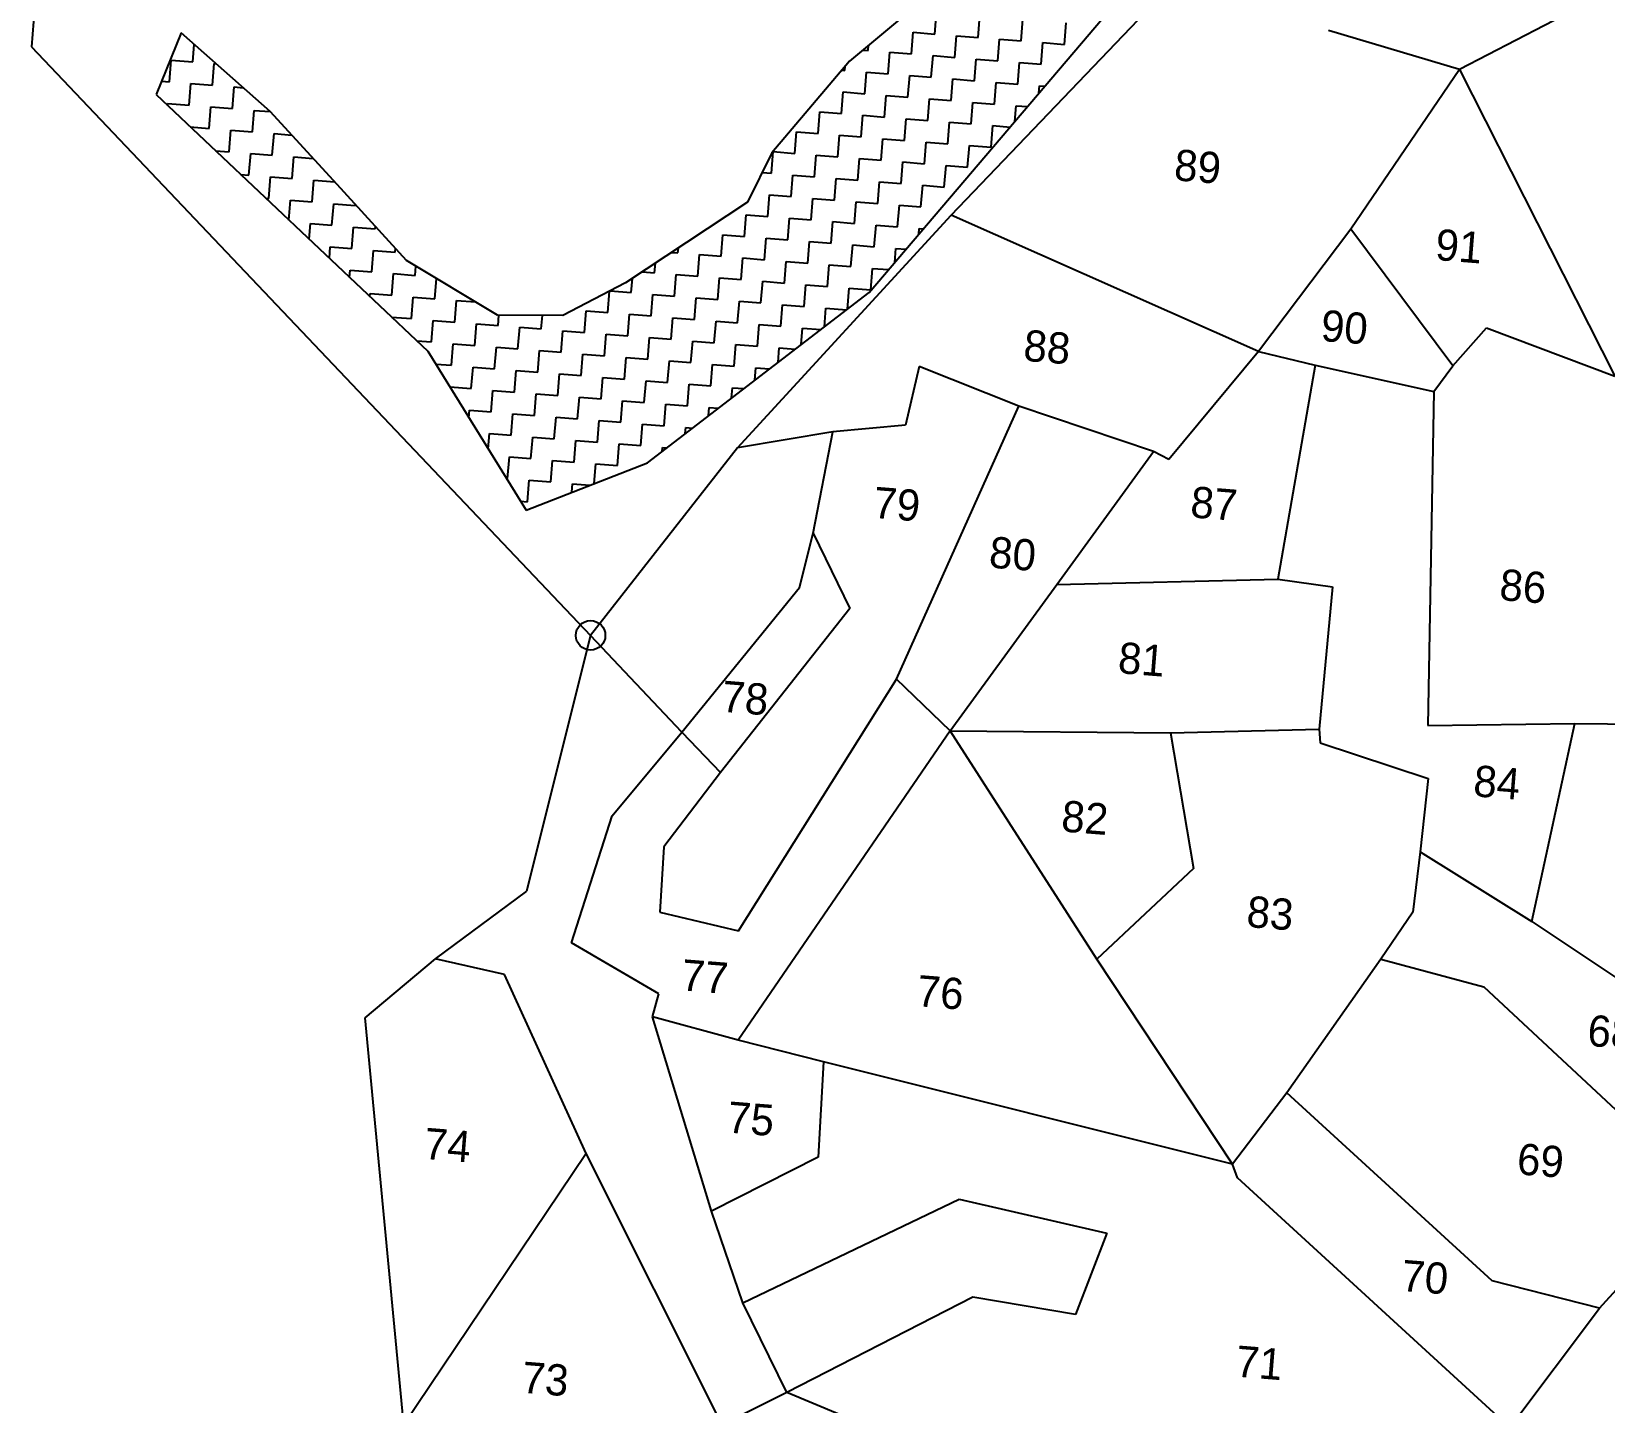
# Model space of a CAD drawing. Header units: metres. Extents: x 281680 to 283954, y 2020493 to 2022850.
# Drawn here: x 281797 to 282258.7, y 2022033.9 to 2022436.5 of the extents above; entities that cross this region are included whole.
import ezdxf
from ezdxf.enums import TextEntityAlignment as Align

# ---------------------------------------------------------------- set-up
doc = ezdxf.new("R2010")
doc.units = ezdxf.units.M
doc.header["$MEASUREMENT"] = 0
for name, color, linetype in [('POLY_HATCH', 12, 'Continuous'), ('POLY_PARCEL', 6, 'Continuous'), ('TEXT_PARCEL', 7, 'Continuous'), ('V_BOUND_LINE', 7, 'Continuous')]:
    doc.layers.add(name, color=color, linetype=linetype)
doc.styles.add('TEXT_MAP', font='')
doc.styles.get('TEXT_MAP').set_extended_font_data('Kruti Dev 050')

msp = doc.modelspace()

# ---------------------------------------------------------------- linework, layer by layer
msp.add_circle((281961.11, 2022259.19), 4.33)
at = {"layer": 'POLY_HATCH'}
for p, q in [((282074.17, 2022458.74), (282037.07, 2022427.82)), ((282042.91, 2022359.91), (282113.63, 2022442.97)), ((281840.92, 2022436.12), (281833.56, 2022417.98)), ((281867.08, 2022413), (281840.92, 2022436.12)), ((282037.07, 2022427.82), (282014.3, 2022400.91)), ((281833.56, 2022417.98), (281913.34, 2022342.64)), ((281886.74, 2022391.55), (281867.08, 2022413)), ((282014.3, 2022400.91), (282007.17, 2022386.37)), ((281907.07, 2022369.3), (281886.74, 2022391.55)), ((282007.17, 2022386.37), (281971.39, 2022362.71)), ((281933.79, 2022353.18), (281907.07, 2022369.3)), ((281971.39, 2022362.71), (281952.94, 2022353.13)), ((281977.79, 2022309.91), (282042.91, 2022359.91)), ((281952.94, 2022353.13), (281933.79, 2022353.18)), ((281913.34, 2022342.64), (281942.17, 2022296)), ((281942.17, 2022296), (281977.79, 2022309.91))]:
    msp.add_line(p, q, dxfattribs=at)
at = {"layer": 'POLY_HATCH', "linetype": 'Continuous'}
for p, q in [((282062.13, 2022435.78), (282062.64, 2022442.12)), ((282074.83, 2022434.77), (282075.33, 2022441.11)), ((282087.52, 2022433.75), (282088.03, 2022440.1)), ((282100.21, 2022432.74), (282100.72, 2022439.09)), ((282055.28, 2022429.94), (282055.79, 2022436.28)), ((282055.79, 2022436.28), (282062.13, 2022435.78)), ((282067.98, 2022428.92), (282068.48, 2022435.27)), ((282068.48, 2022435.27), (282074.83, 2022434.77)), ((282080.67, 2022427.91), (282081.17, 2022434.26)), ((282081.17, 2022434.26), (282087.52, 2022433.75)), ((282093.36, 2022426.9), (282093.87, 2022433.25)), ((282093.87, 2022433.25), (282100.21, 2022432.74)), ((281844.32, 2022427.58), (281844.73, 2022432.75)), ((282040.98, 2022431.08), (282042.59, 2022430.95)), ((282042.59, 2022430.95), (282042.71, 2022432.52)), ((282048.43, 2022424.09), (282048.94, 2022430.44)), ((282048.94, 2022430.44), (282055.28, 2022429.94)), ((282061.12, 2022423.08), (282061.63, 2022429.43)), ((282061.63, 2022429.43), (282067.98, 2022428.92)), ((282073.82, 2022422.07), (282074.32, 2022428.42)), ((282074.32, 2022428.42), (282080.67, 2022427.91)), ((281837.47, 2022421.74), (281837.97, 2022428.09)), ((281837.97, 2022428.09), (281844.32, 2022427.58)), ((281850.16, 2022420.73), (281850.67, 2022427.08)), ((281850.67, 2022427.08), (281851.2, 2022427.04)), ((282034.84, 2022425.18), (282035.74, 2022425.11)), ((282035.74, 2022425.11), (282035.84, 2022426.36)), ((282041.58, 2022418.25), (282042.08, 2022424.6)), ((282042.08, 2022424.6), (282048.43, 2022424.09)), ((282054.27, 2022417.24), (282054.78, 2022423.59)), ((282054.78, 2022423.59), (282061.12, 2022423.08)), ((282086.51, 2022421.06), (282087.02, 2022427.41)), ((282087.02, 2022427.41), (282093.36, 2022426.9)), ((281835.16, 2022421.93), (281837.47, 2022421.74)), ((281843.31, 2022414.89), (281843.82, 2022421.24)), ((281843.82, 2022421.24), (281850.16, 2022420.73)), ((281856, 2022413.88), (281856.51, 2022420.23)), ((281856.51, 2022420.23), (281859.14, 2022420.02)), ((282066.96, 2022416.23), (282067.47, 2022422.58)), ((282067.47, 2022422.58), (282073.82, 2022422.07)), ((282079.66, 2022415.22), (282080.16, 2022421.57)), ((282080.16, 2022421.57), (282086.51, 2022421.06)), ((282092.68, 2022418.37), (282092.86, 2022420.55)), ((282092.86, 2022420.55), (282094.43, 2022420.43)), ((281836.92, 2022414.81), (281836.96, 2022415.4)), ((281836.96, 2022415.4), (281843.31, 2022414.89)), ((281849.15, 2022408.04), (281849.66, 2022414.38)), ((281849.66, 2022414.38), (281856, 2022413.88)), ((282034.72, 2022412.41), (282035.23, 2022418.76)), ((282035.23, 2022418.76), (282041.58, 2022418.25)), ((282047.42, 2022411.4), (282047.92, 2022417.75)), ((282047.92, 2022417.75), (282054.27, 2022417.24)), ((282060.11, 2022410.39), (282060.62, 2022416.74)), ((282060.62, 2022416.74), (282066.96, 2022416.23)), ((282072.81, 2022409.38), (282073.31, 2022415.72)), ((282073.31, 2022415.72), (282079.66, 2022415.22)), ((282085.64, 2022410.1), (282086, 2022414.71)), ((282086, 2022414.71), (282089.34, 2022414.45)), ((281861.84, 2022407.03), (281862.35, 2022413.37)), ((281862.35, 2022413.37), (281867.08, 2022413)), ((282027.87, 2022406.57), (282028.38, 2022412.92)), ((282028.38, 2022412.92), (282034.72, 2022412.41)), ((282040.57, 2022405.56), (282041.07, 2022411.91)), ((282041.07, 2022411.91), (282047.42, 2022411.4)), ((282053.26, 2022404.55), (282053.76, 2022410.9)), ((282053.76, 2022410.9), (282060.11, 2022410.39)), ((282065.95, 2022403.54), (282066.46, 2022409.88)), ((282066.46, 2022409.88), (282072.81, 2022409.38)), ((281843.62, 2022408.48), (281849.15, 2022408.04)), ((281854.99, 2022401.19), (281855.5, 2022407.53)), ((281855.5, 2022407.53), (281861.84, 2022407.03)), ((281867.69, 2022400.17), (281868.19, 2022406.52)), ((281868.19, 2022406.52), (281873.39, 2022406.11)), ((282021.02, 2022400.73), (282021.53, 2022407.08)), ((282021.53, 2022407.08), (282027.87, 2022406.57)), ((282033.71, 2022399.72), (282034.22, 2022406.07)), ((282034.22, 2022406.07), (282040.57, 2022405.56)), ((282078.65, 2022402.53), (282079.15, 2022408.87)), ((282079.15, 2022408.87), (282084.25, 2022408.47)), ((281851.01, 2022401.5), (281854.99, 2022401.19)), ((281860.83, 2022394.33), (281861.34, 2022400.68)), ((281861.34, 2022400.68), (281867.69, 2022400.17)), ((282014.17, 2022394.89), (282014.67, 2022401.24)), ((282014.67, 2022401.24), (282021.02, 2022400.73)), ((282046.41, 2022398.71), (282046.91, 2022405.05)), ((282046.91, 2022405.05), (282053.26, 2022404.55)), ((282059.1, 2022397.7), (282059.61, 2022404.04)), ((282059.61, 2022404.04), (282065.95, 2022403.54)), ((282071.79, 2022396.68), (282072.3, 2022403.03)), ((282072.3, 2022403.03), (282078.65, 2022402.53)), ((281873.53, 2022393.32), (281874.03, 2022399.67)), ((281874.03, 2022399.67), (281879.71, 2022399.22)), ((282026.86, 2022393.88), (282027.37, 2022400.22)), ((282027.37, 2022400.22), (282033.71, 2022399.72)), ((282039.55, 2022392.87), (282040.06, 2022399.21)), ((282040.06, 2022399.21), (282046.41, 2022398.71)), ((282052.25, 2022391.85), (282052.75, 2022398.2)), ((282052.75, 2022398.2), (282059.1, 2022397.7)), ((282064.94, 2022390.84), (282065.45, 2022397.19)), ((282065.45, 2022397.19), (282071.79, 2022396.68)), ((281858.4, 2022394.53), (281860.83, 2022394.33)), ((281866.67, 2022387.48), (281867.18, 2022393.83)), ((281867.18, 2022393.83), (281873.53, 2022393.32)), ((281879.37, 2022386.47), (281879.87, 2022392.82)), ((281879.87, 2022392.82), (281886.02, 2022392.33)), ((282011.45, 2022395.11), (282014.17, 2022394.89)), ((282020.01, 2022388.04), (282020.51, 2022394.38)), ((282020.51, 2022394.38), (282026.86, 2022393.88)), ((282032.7, 2022387.03), (282033.21, 2022393.37)), ((282033.21, 2022393.37), (282039.55, 2022392.87)), ((282045.4, 2022386.01), (282045.9, 2022392.36)), ((282045.9, 2022392.36), (282052.25, 2022391.85)), ((282058.09, 2022385), (282058.59, 2022391.35)), ((282058.59, 2022391.35), (282064.94, 2022390.84)), ((281865.78, 2022387.55), (281866.67, 2022387.48)), ((281872.56, 2022381.15), (281873.02, 2022386.97)), ((281873.02, 2022386.97), (281879.37, 2022386.47)), ((282013.16, 2022382.2), (282013.66, 2022388.54)), ((282013.66, 2022388.54), (282020.01, 2022388.04)), ((282025.85, 2022381.18), (282026.35, 2022387.53)), ((282026.35, 2022387.53), (282032.7, 2022387.03)), ((281885.21, 2022379.62), (281885.71, 2022385.96)), ((281885.71, 2022385.96), (281892.06, 2022385.46)), ((281892.06, 2022385.46), (281892.08, 2022385.7)), ((282006.3, 2022376.35), (282006.81, 2022382.7)), ((282006.81, 2022382.7), (282013.16, 2022382.2)), ((282038.54, 2022380.17), (282039.05, 2022386.52)), ((282039.05, 2022386.52), (282045.4, 2022386.01)), ((282051.24, 2022379.16), (282051.74, 2022385.51)), ((282051.74, 2022385.51), (282058.09, 2022385)), ((281878.5, 2022375.55), (281878.86, 2022380.12)), ((281878.86, 2022380.12), (281885.21, 2022379.62)), ((281891.05, 2022372.76), (281891.56, 2022379.11)), ((281891.56, 2022379.11), (281897.9, 2022378.61)), ((281897.9, 2022378.61), (281897.96, 2022379.28)), ((281993.61, 2022377.37), (281993.61, 2022377.4)), ((282019, 2022375.34), (282019.5, 2022381.69)), ((282019.5, 2022381.69), (282025.85, 2022381.18)), ((282031.69, 2022374.33), (282032.2, 2022380.68)), ((282032.2, 2022380.68), (282038.54, 2022380.17)), ((282044.38, 2022373.32), (282044.89, 2022379.67)), ((282044.89, 2022379.67), (282051.24, 2022379.16)), ((282057.45, 2022376.99), (282057.58, 2022378.66)), ((282057.58, 2022378.66), (282058.79, 2022378.56)), ((281884.44, 2022369.94), (281884.7, 2022373.27)), ((281884.7, 2022373.27), (281891.05, 2022372.76)), ((281903.74, 2022371.75), (281903.83, 2022372.85)), ((281986.76, 2022371.53), (281986.87, 2022372.94)), ((281993.57, 2022377.37), (281993.61, 2022377.37)), ((281999.45, 2022370.51), (281999.96, 2022376.86)), ((281999.96, 2022376.86), (282006.3, 2022376.35)), ((282012.14, 2022369.5), (282012.65, 2022375.85)), ((282012.65, 2022375.85), (282019, 2022375.34)), ((282024.84, 2022368.49), (282025.34, 2022374.84)), ((282025.34, 2022374.84), (282031.69, 2022374.33)), ((282037.53, 2022367.48), (282038.04, 2022373.83)), ((282038.04, 2022373.83), (282044.38, 2022373.32)), ((282050.4, 2022368.71), (282050.73, 2022372.81)), ((282050.73, 2022372.81), (282053.7, 2022372.58)), ((281896.89, 2022365.91), (281897.4, 2022372.26)), ((281897.4, 2022372.26), (281903.74, 2022371.75)), ((281979.9, 2022365.68), (281980.13, 2022368.48)), ((281984.95, 2022371.67), (281986.76, 2022371.53)), ((281992.6, 2022364.67), (281993.1, 2022371.02)), ((281993.1, 2022371.02), (281999.45, 2022370.51)), ((282005.29, 2022363.66), (282005.8, 2022370.01)), ((282005.8, 2022370.01), (282012.14, 2022369.5)), ((282017.99, 2022362.65), (282018.49, 2022369)), ((282018.49, 2022369), (282024.84, 2022368.49)), ((281890.38, 2022364.33), (281890.54, 2022366.42)), ((281890.54, 2022366.42), (281896.89, 2022365.91)), ((281902.73, 2022359.06), (281903.24, 2022365.41)), ((281903.24, 2022365.41), (281909.58, 2022364.9)), ((281909.58, 2022364.9), (281909.8, 2022367.66)), ((281915.43, 2022358.05), (281915.9, 2022363.98)), ((281973.05, 2022359.84), (281973.39, 2022364.03)), ((281976.33, 2022365.97), (281979.9, 2022365.68)), ((281985.75, 2022358.83), (281986.25, 2022365.18)), ((281986.25, 2022365.18), (281992.6, 2022364.67)), ((281998.44, 2022357.82), (281998.94, 2022364.17)), ((281998.94, 2022364.17), (282005.29, 2022363.66)), ((282030.68, 2022361.64), (282031.18, 2022367.99)), ((282031.18, 2022367.99), (282037.53, 2022367.48)), ((282043.37, 2022360.63), (282043.88, 2022366.97)), ((282043.88, 2022366.97), (282048.6, 2022366.6)), ((281896.32, 2022358.72), (281896.39, 2022359.56)), ((281896.39, 2022359.56), (281902.73, 2022359.06)), ((281966.2, 2022354), (281966.7, 2022360.27)), ((281966.83, 2022360.34), (281973.05, 2022359.84)), ((281978.89, 2022352.99), (281979.4, 2022359.34)), ((281979.4, 2022359.34), (281985.75, 2022358.83)), ((282011.13, 2022356.81), (282011.64, 2022363.16)), ((282011.64, 2022363.16), (282017.99, 2022362.65)), ((282023.83, 2022355.8), (282024.33, 2022362.14)), ((282024.33, 2022362.14), (282030.68, 2022361.64)), ((282036.54, 2022355.02), (282037.03, 2022361.13)), ((282037.03, 2022361.13), (282043.37, 2022360.63)), ((281908.57, 2022352.21), (281909.08, 2022358.55)), ((281909.08, 2022358.55), (281915.43, 2022358.05)), ((281921.27, 2022351.2), (281921.77, 2022357.54)), ((281921.77, 2022357.54), (281927.29, 2022357.1)), ((281959.35, 2022348.16), (281959.85, 2022354.51)), ((281959.85, 2022354.51), (281966.2, 2022354)), ((281991.59, 2022351.98), (281992.09, 2022358.33)), ((281992.09, 2022358.33), (281998.44, 2022357.82)), ((282004.28, 2022350.97), (282004.79, 2022357.31)), ((282004.79, 2022357.31), (282011.13, 2022356.81)), ((282016.97, 2022349.96), (282017.48, 2022356.3)), ((282017.48, 2022356.3), (282023.83, 2022355.8)), ((282029.73, 2022349.79), (282030.17, 2022355.29)), ((282030.17, 2022355.29), (282036.26, 2022354.81)), ((281902.72, 2022352.67), (281908.57, 2022352.21)), ((281914.41, 2022345.35), (281914.92, 2022351.7)), ((281914.92, 2022351.7), (281921.27, 2022351.2)), ((281927.11, 2022344.34), (281927.61, 2022350.69)), ((281927.61, 2022350.69), (281933.96, 2022350.18)), ((281933.96, 2022350.18), (281934.2, 2022353.18)), ((281939.8, 2022343.33), (281940.31, 2022349.68)), ((281940.31, 2022349.68), (281946.65, 2022349.17)), ((281946.65, 2022349.17), (281946.97, 2022353.15)), ((281972.04, 2022347.15), (281972.55, 2022353.5)), ((281972.55, 2022353.5), (281978.89, 2022352.99)), ((281984.73, 2022346.14), (281985.24, 2022352.48)), ((281985.24, 2022352.48), (281991.59, 2022351.98)), ((281997.43, 2022345.13), (281997.93, 2022351.47)), ((281997.93, 2022351.47), (282004.28, 2022350.97)), ((282010.12, 2022344.12), (282010.63, 2022350.46)), ((282010.63, 2022350.46), (282016.97, 2022349.96)), ((281910.11, 2022345.7), (281914.41, 2022345.35)), ((281952.49, 2022342.32), (281953, 2022348.67)), ((281953, 2022348.67), (281959.35, 2022348.16)), ((281965.19, 2022341.31), (281965.69, 2022347.66)), ((281965.69, 2022347.66), (281972.04, 2022347.15)), ((281977.88, 2022340.3), (281978.39, 2022346.64)), ((281978.39, 2022346.64), (281984.73, 2022346.14)), ((281990.58, 2022339.29), (281991.08, 2022345.63)), ((281991.08, 2022345.63), (281997.43, 2022345.13)), ((282022.93, 2022344.57), (282023.32, 2022349.45)), ((282023.32, 2022349.45), (282028.73, 2022349.02)), ((281920.26, 2022338.5), (281920.76, 2022344.85)), ((281920.76, 2022344.85), (281927.11, 2022344.34)), ((281932.95, 2022337.49), (281933.45, 2022343.84)), ((281933.45, 2022343.84), (281939.8, 2022343.33)), ((281945.64, 2022336.48), (281946.15, 2022342.83)), ((281946.15, 2022342.83), (281952.49, 2022342.32)), ((281958.34, 2022335.47), (281958.84, 2022341.81)), ((281958.84, 2022341.81), (281965.19, 2022341.31)), ((281971.03, 2022334.46), (281971.53, 2022340.8)), ((281971.53, 2022340.8), (281977.88, 2022340.3)), ((282003.27, 2022338.27), (282003.77, 2022344.62)), ((282003.77, 2022344.62), (282010.12, 2022344.12)), ((282016.13, 2022339.35), (282016.47, 2022343.61)), ((282016.47, 2022343.61), (282021.19, 2022343.23)), ((281915.67, 2022338.87), (281920.26, 2022338.5)), ((281926.1, 2022331.65), (281926.6, 2022338)), ((281926.6, 2022338), (281932.95, 2022337.49)), ((281938.79, 2022330.64), (281939.3, 2022336.98)), ((281939.3, 2022336.98), (281945.64, 2022336.48)), ((281951.48, 2022329.63), (281951.99, 2022335.97)), ((281951.99, 2022335.97), (281958.34, 2022335.47)), ((281983.72, 2022333.44), (281984.23, 2022339.79)), ((281984.23, 2022339.79), (281990.58, 2022339.29)), ((281996.42, 2022332.43), (281996.92, 2022338.78)), ((281996.92, 2022338.78), (282003.27, 2022338.27)), ((282009.33, 2022334.12), (282009.62, 2022337.77)), ((282009.62, 2022337.77), (282013.65, 2022337.45)), ((281919.83, 2022332.15), (281926.1, 2022331.65)), ((281964.18, 2022328.61), (281964.68, 2022334.96)), ((281964.68, 2022334.96), (281971.03, 2022334.46)), ((281976.87, 2022327.6), (281977.38, 2022333.95)), ((281977.38, 2022333.95), (281983.72, 2022333.44)), ((281989.56, 2022326.59), (281990.07, 2022332.94)), ((281990.07, 2022332.94), (281996.42, 2022332.43)), ((282002.52, 2022328.9), (282002.76, 2022331.93)), ((282002.76, 2022331.93), (282006.12, 2022331.66)), ((281931.94, 2022324.8), (281932.44, 2022331.14)), ((281932.44, 2022331.14), (281938.79, 2022330.64)), ((281944.63, 2022323.79), (281945.14, 2022330.13)), ((281945.14, 2022330.13), (281951.48, 2022329.63)), ((281957.32, 2022322.77), (281957.83, 2022329.12)), ((281957.83, 2022329.12), (281964.18, 2022328.61)), ((281970.02, 2022321.76), (281970.52, 2022328.11)), ((281970.52, 2022328.11), (281976.87, 2022327.6)), ((281982.71, 2022320.75), (281983.22, 2022327.1)), ((281983.22, 2022327.1), (281989.56, 2022326.59)), ((281925.42, 2022323.1), (281925.59, 2022325.3)), ((281925.59, 2022325.3), (281931.94, 2022324.8)), ((281937.78, 2022317.94), (281938.28, 2022324.29)), ((281938.28, 2022324.29), (281944.63, 2022323.79)), ((281950.47, 2022316.93), (281950.98, 2022323.28)), ((281950.98, 2022323.28), (281957.32, 2022322.77)), ((281963.17, 2022315.92), (281963.67, 2022322.27)), ((281963.67, 2022322.27), (281970.02, 2022321.76)), ((281995.72, 2022323.68), (281995.91, 2022326.09)), ((281995.91, 2022326.09), (281998.58, 2022325.87)), ((281931.07, 2022313.95), (281931.43, 2022318.45)), ((281931.43, 2022318.45), (281937.78, 2022317.94)), ((281943.62, 2022311.09), (281944.12, 2022317.44)), ((281944.12, 2022317.44), (281950.47, 2022316.93)), ((281975.86, 2022314.91), (281976.36, 2022321.26)), ((281976.36, 2022321.26), (281982.71, 2022320.75)), ((281988.92, 2022318.45), (281989.06, 2022320.25)), ((281989.06, 2022320.25), (281991.04, 2022320.09)), ((281956.31, 2022310.08), (281956.82, 2022316.43)), ((281956.82, 2022316.43), (281963.17, 2022315.92)), ((281969.01, 2022309.07), (281969.51, 2022315.42)), ((281969.51, 2022315.42), (281975.86, 2022314.91)), ((281982.11, 2022313.23), (281982.21, 2022314.4)), ((281982.21, 2022314.4), (281983.51, 2022314.3)), ((281936.77, 2022305.25), (281937.27, 2022311.6)), ((281937.27, 2022311.6), (281943.62, 2022311.09)), ((281949.46, 2022304.24), (281949.97, 2022310.59)), ((281949.97, 2022310.59), (281956.31, 2022310.08)), ((281962.2, 2022303.82), (281962.66, 2022309.57)), ((281962.66, 2022309.57), (281969.01, 2022309.07)), ((281936.43, 2022305.28), (281936.77, 2022305.25)), ((281942.61, 2022298.4), (281943.11, 2022304.74)), ((281943.11, 2022304.74), (281949.46, 2022304.24)), ((281955.61, 2022301.25), (281955.81, 2022303.73)), ((281955.81, 2022303.73), (281960.93, 2022303.33)), ((281940.58, 2022298.56), (281942.61, 2022298.4))]:
    msp.add_line(p, q, dxfattribs=at)
at = {"layer": 'POLY_PARCEL'}
for p, q in [((282297.91, 2022467.77), (282216.13, 2022425.32)), ((282066.99, 2022382.54), (282131.18, 2022449.8)), ((282216.13, 2022425.32), (282177.66, 2022436.82)), ((282216.13, 2022425.32), (282184.28, 2022378.49)), ((282216.13, 2022425.32), (282261.76, 2022335.34)), ((282004.28, 2022314.23), (282066.99, 2022382.54)), ((282157.21, 2022342.54), (282066.99, 2022382.54)), ((282184.28, 2022378.49), (282157.21, 2022342.54)), ((282214.24, 2022338.33), (282184.28, 2022378.49)), ((282214.24, 2022338.33), (282224.08, 2022349.47)), ((282224.08, 2022349.47), (282261.76, 2022335.34)), ((282157.21, 2022342.54), (282130.81, 2022310.84)), ((282157.21, 2022342.54), (282173.8, 2022338.57)), ((282057.58, 2022338.15), (282053.55, 2022320.91)), ((282086.83, 2022326.54), (282057.58, 2022338.15)), ((282173.8, 2022338.57), (282162.87, 2022275.68)), ((282173.8, 2022338.57), (282208.67, 2022330.82)), ((282208.67, 2022330.82), (282214.24, 2022338.33)), ((282208.67, 2022330.82), (282206.86, 2022232.74)), ((282050.86, 2022246.33), (282086.83, 2022326.54)), ((282126.35, 2022313.18), (282086.83, 2022326.54)), ((282032.18, 2022318.97), (282004.28, 2022314.23)), ((282026.4, 2022289.17), (282032.18, 2022318.97)), ((282053.55, 2022320.91), (282032.18, 2022318.97)), ((282004.28, 2022314.23), (281961.11, 2022259.19)), ((282097.92, 2022274.09), (282126.35, 2022313.18)), ((282130.81, 2022310.84), (282126.35, 2022313.18)), ((282022.48, 2022273.24), (282026.4, 2022289.17)), ((282026.4, 2022289.17), (282037.24, 2022267.1)), ((281987.94, 2022230.8), (282022.48, 2022273.24)), ((282066.65, 2022231.18), (282097.92, 2022274.09)), ((282097.92, 2022274.09), (282162.87, 2022275.68)), ((282162.87, 2022275.68), (282178.93, 2022273.41)), ((282178.93, 2022273.41), (282174.94, 2022231.64)), ((282037.24, 2022267.1), (281999.27, 2022218.96)), ((281987.94, 2022230.8), (281961.11, 2022259.19)), ((282004.52, 2022172.48), (282050.86, 2022246.33)), ((282066.65, 2022231.18), (282050.86, 2022246.33)), ((281967.42, 2022206.25), (281987.94, 2022230.8)), ((281987.94, 2022230.8), (281999.27, 2022218.96)), ((282066.65, 2022231.18), (282004.41, 2022140.29)), ((282066.65, 2022231.18), (282131.3, 2022230.53)), ((282109.72, 2022164.12), (282066.65, 2022231.18)), ((282131.3, 2022230.53), (282174.94, 2022231.64)), ((282131.3, 2022230.53), (282138.07, 2022190.75)), ((282174.94, 2022231.64), (282175.29, 2022227.64)), ((282206.86, 2022232.74), (282250.01, 2022233.28)), ((282237.43, 2022175.13), (282250.01, 2022233.28)), ((282250.01, 2022233.28), (282272.57, 2022233.08)), ((282175.29, 2022227.64), (282206.95, 2022217.16)), ((281999.27, 2022218.96), (281982.6, 2022197.09)), ((282206.95, 2022217.16), (282204.58, 2022195.64)), ((281955.5, 2022168.93), (281967.42, 2022206.25)), ((281982.6, 2022197.09), (281981.41, 2022177.96)), ((282204.58, 2022195.64), (282202.5, 2022177.91)), ((282204.58, 2022195.64), (282237.43, 2022175.13)), ((282138.07, 2022190.75), (282109.72, 2022164.12)), ((281981.41, 2022177.96), (282004.52, 2022172.48)), ((282202.5, 2022177.91), (282193.11, 2022164.08)), ((282237.43, 2022175.13), (282267.34, 2022155.18)), ((281981.16, 2022153.96), (281955.5, 2022168.93)), ((281935.8, 2022159.66), (281915.52, 2022164.22)), ((282149.52, 2022103.92), (282109.72, 2022164.12)), ((282193.11, 2022164.08), (282165.45, 2022124.86)), ((282193.11, 2022164.08), (282223.31, 2022156.02)), ((281959.8, 2022107.05), (281935.8, 2022159.66)), ((282223.31, 2022156.02), (282274.55, 2022108.19)), ((281979.29, 2022147.15), (281981.16, 2022153.96)), ((282004.41, 2022140.29), (281979.29, 2022147.15)), ((281996.63, 2022090.09), (281979.29, 2022147.15)), ((282029.44, 2022133.98), (282004.41, 2022140.29)), ((282029.44, 2022133.98), (282027.87, 2022105.94)), ((282149.52, 2022103.92), (282029.44, 2022133.98)), ((282165.45, 2022124.86), (282149.52, 2022103.92)), ((282225.72, 2022069.66), (282165.45, 2022124.86)), ((281959.8, 2022107.05), (281906.24, 2022027.31)), ((281999.7, 2022027.41), (281959.8, 2022107.05)), ((282027.87, 2022105.94), (281996.63, 2022090.09)), ((282151.03, 2022099.95), (282149.52, 2022103.92)), ((282230.93, 2022026.64), (282151.03, 2022099.95)), ((282005.76, 2022063.18), (282069.33, 2022093.69)), ((282069.33, 2022093.69), (282112.63, 2022083.61)), ((282005.76, 2022063.18), (281996.63, 2022090.09)), ((282112.63, 2022083.61), (282103.44, 2022059.82)), ((282257.26, 2022061.65), (282276.89, 2022083.29)), ((282257.26, 2022061.65), (282225.72, 2022069.66)), ((282073.34, 2022064.87), (282018.68, 2022036.84)), ((282103.44, 2022059.82), (282073.34, 2022064.87)), ((282018.68, 2022036.84), (282005.76, 2022063.18)), ((282230.93, 2022026.64), (282257.26, 2022061.65)), ((282018.68, 2022036.84), (281999.7, 2022027.41)), ((282078.07, 2022012.22), (282018.68, 2022036.84))]:
    msp.add_line(p, q, dxfattribs=at)
at = {"layer": 'V_BOUND_LINE'}
for p, q in [((281800.57, 2022476.71), (281797, 2022431.99)), ((281797, 2022431.99), (281961.11, 2022259.19)), ((281961.11, 2022259.19), (281942.28, 2022184.05)), ((281942.28, 2022184.05), (281915.52, 2022164.22)), ((281915.52, 2022164.22), (281894.82, 2022146.87)), ((281894.82, 2022146.87), (281906.24, 2022027.31))]:
    msp.add_line(p, q, dxfattribs=at)

# ---------------------------------------------------------------- texts
at = {"layer": 'TEXT_PARCEL', "style": 'TEXT_MAP'}
for s, p in [('89', (282139.33, 2022396.89)), ('91', (282216.01, 2022373.49)), ('90', (282182.41, 2022349.71)), ('88', (282095.11, 2022343.88)), ('79', (282051.03, 2022297.75)), ('87', (282144.11, 2022297.91)), ('80', (282085.02, 2022283.17)), ('86', (282234.82, 2022273.63)), ('81', (282122.87, 2022252.17)), ('78', (282006.48, 2022240.82)), ('84', (282227.16, 2022216.02)), ('82', (282106.21, 2022205.67)), ('83', (282160.59, 2022177.64)), ('77', (281994.66, 2022159)), ('76', (282063.81, 2022154.37)), ('68', (282260.65, 2022142.73)), ('75', (282008.16, 2022117.19)), ('74', (281919.14, 2022109.52)), ('69', (282239.96, 2022105.01)), ('70', (282206.02, 2022070.75)), ('71', (282157.4, 2022045.59)), ('73', (281947.83, 2022040.86))]:
    msp.add_text(s, height=9.168, rotation=355.4442, dxfattribs=at).set_placement(p, align=Align.MIDDLE)

doc.saveas('drawing.dxf')
